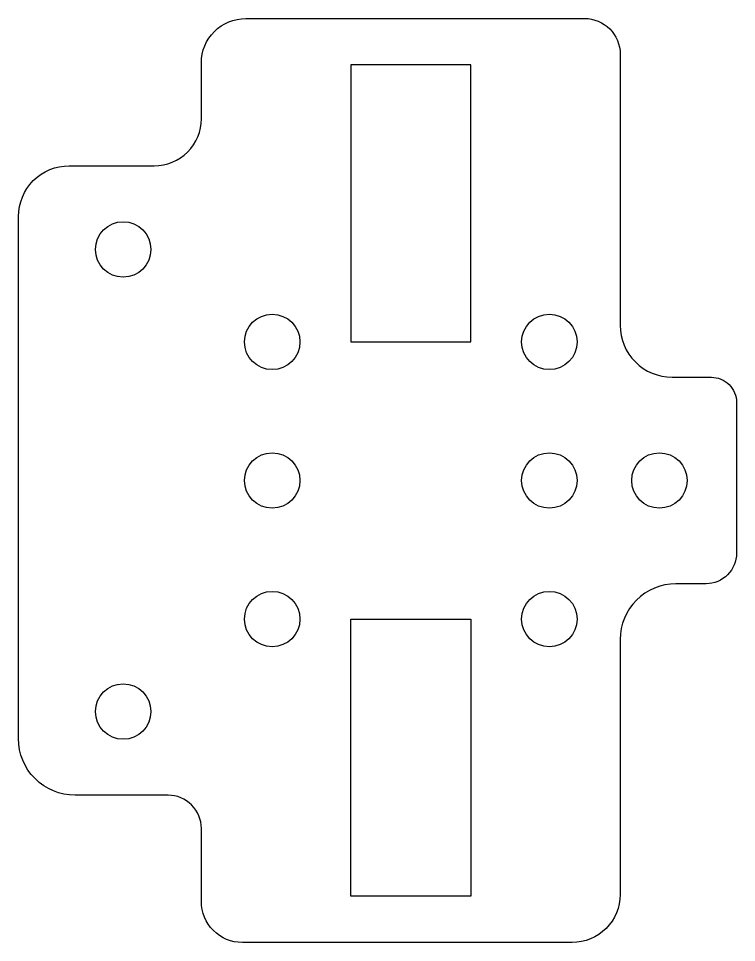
# Model space of a CAD drawing. Extents: x -21.2 to 17.6, y -25 to 25.
import ezdxf

# ---------------------------------------------------------------- set-up
doc = ezdxf.new("R2010")
doc.units = 0
doc.layers.get('0').update_dxf_attribs({"linetype": 'continuous'})

# ---------------------------------------------------------------- blocks, each defined once
blk = doc.blocks.new('SKETCH')
at = {"color": 7}
blk.add_lwpolyline([(-8.93, 25), (9.405, 25, -0.414214), (11.332, 23.073), (11.332, 8.4, 0.414214), (14.143, 5.589), (16.265, 5.589, -0.414214), (17.628, 4.226), (17.628, -3.938, -0.414214), (15.977, -5.589), (14.346, -5.589, 0.414214), (11.332, -8.603), (11.332, -22.405, -0.414214), (8.737, -25), (-9.115, -25, -0.414214), (-11.332, -22.783), (-11.332, -18.831, 0.414214), (-13.134, -17.029), (-18.166, -17.029, -0.414214), (-21.229, -13.966), (-21.229, 14.287, -0.414214), (-18.487, 17.029), (-13.879, 17.029, 0.414214), (-11.332, 19.576), (-11.332, 22.598, -0.414214)], format="xyb", close=True, dxfattribs=at)
for points in [[(-3.25, 7.5), (3.25, 7.5), (3.25, 22.5), (-3.25, 22.5)], [(-3.25, -7.5), (3.25, -7.5), (3.25, -22.5), (-3.25, -22.5)]]:
    blk.add_lwpolyline(points, close=True, dxfattribs=at)
for centre in [(-15.564, 12.5), (-7.5, 7.5), (7.5, 7.5), (-7.5, 0), (7.5, 0), (13.455, 0), (-7.5, -7.5), (7.5, -7.5), (-15.564, -12.5)]:
    blk.add_circle(centre, 1.5, dxfattribs=at)

msp = doc.modelspace()

# ---------------------------------------------------------------- block references
at = {"color": 7}
msp.add_blockref('SKETCH', (0, 0), dxfattribs=at)

doc.saveas('drawing.dxf')
